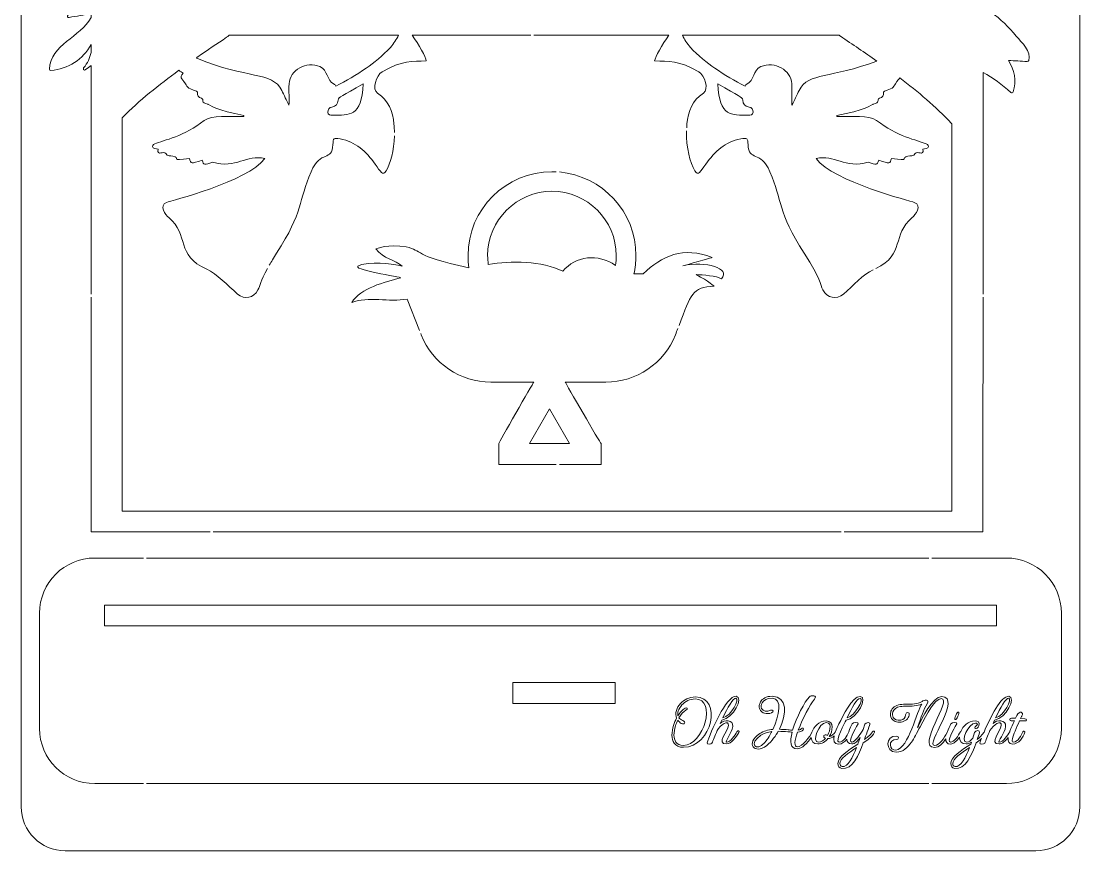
# Model space of a CAD drawing. Header units: inches. Extents: x -554 to -402, y 135 to 338.
# Drawn here: x -554.2 to -401.8, y 135 to 254.4 of the extents above; entities that cross this region are included whole.
import ezdxf

# ---------------------------------------------------------------- set-up
doc = ezdxf.new("R2010")
doc.units = ezdxf.units.IN
doc.header["$MEASUREMENT"] = 0
doc.layers.add('_U+0421_U+043B_U+043E_U+0439 1', color=7, linetype='Continuous')

# ---------------------------------------------------------------- blocks, each defined once
blk = doc.blocks.new('block 6')
at = {"layer": '_U+0421_U+043B_U+043E_U+0439 1', "color": 7, "lineweight": 5, "true_color": 0xffffff}
for points, knots in [([(-450.87, 151.99), (-451.19, 151.43), (-451.92, 150.36), (-452.65, 150.36), (-454.13, 150.36), (-452.44, 152.23), (-452.34, 153.03), (-452.25, 153.9), (-453.53, 153.11), (-453.97, 152.29), (-454.29, 151.52), (-454.57, 150.84), (-454.72, 150.49), (-454.8, 150.32), (-455.53, 150.25), (-455.43, 150.51), (-454.92, 151.96), (-452.7, 157.35), (-451.23, 157.22), (-450.12, 157.12), (-451.66, 154.03), (-453.3, 153.81), (-453.3, 153.81), (-453.52, 153.31), (-453.52, 153.31), (-453, 153.88), (-451.6, 153.87), (-451.72, 152.87), (-451.82, 151.96), (-452.92, 150.61), (-452.62, 150.61), (-452.05, 150.61), (-451.41, 151.61), (-451.12, 152.13), (-450.98, 152.39), (-450.7, 152.3), (-450.87, 151.99)], [0, 0, 0, 0, 1, 1, 1, 2, 2, 2, 3, 3, 3, 4, 4, 4, 5, 5, 5, 6, 6, 6, 7, 7, 7, 8, 8, 8, 9, 9, 9, 10, 10, 10, 11, 11, 11, 12, 12, 12, 12]), ([(-453.16, 154.11), (-451.92, 154.41), (-450.69, 156.88), (-451.26, 156.94), (-451.7, 156.97), (-452.46, 155.61), (-453.16, 154.11)], [0, 0, 0, 0, 1, 1, 1, 2, 2, 2, 2])]:
    blk.add_open_spline(points, degree=3, knots=knots, dxfattribs=at)
blk = doc.blocks.new('block 9')
at = {"layer": '_U+0421_U+043B_U+043E_U+0439 1', "color": 7, "lineweight": 5, "true_color": 0xffffff}
for points, knots in [([(-458.82, 149.88), (-459.45, 149.88), (-459.88, 150.1), (-460.14, 150.46), (-460.37, 150.78), (-460.48, 151.19), (-460.48, 151.65), (-460.48, 152.09), (-460.4, 152.57), (-460.25, 153.04), (-460.13, 153.4), (-459.98, 153.75), (-459.81, 154.08), (-459.95, 154.41), (-459.96, 154.79), (-459.83, 155.2), (-459.73, 155.54), (-459.53, 155.88), (-459.26, 156.17), (-458.75, 156.72), (-457.98, 157.12), (-457.13, 157.13), (-453.09, 157.13), (-454.76, 149.88), (-458.82, 149.88)], [0, 0, 0, 0, 1, 1, 1, 2, 2, 2, 3, 3, 3, 4, 4, 4, 5, 5, 5, 6, 6, 6, 7, 7, 7, 8, 8, 8, 8]), ([(-457.13, 156.85), (-457.89, 156.84), (-458.59, 156.48), (-459.05, 155.98), (-459.29, 155.71), (-459.47, 155.42), (-459.57, 155.11), (-459.66, 154.82), (-459.67, 154.59), (-459.62, 154.4), (-459.31, 154.9), (-458.94, 155.31), (-458.57, 155.51), (-458.27, 155.67), (-458.13, 155.44), (-458.48, 155.23), (-458.83, 155.03), (-459.18, 154.62), (-459.47, 154.11), (-459.35, 153.97), (-459.17, 153.87), (-458.92, 153.76), (-458.34, 153.52), (-458.71, 153.05), (-459.13, 153.31), (-459.34, 153.44), (-459.51, 153.6), (-459.64, 153.79), (-459.77, 153.52), (-459.88, 153.24), (-459.97, 152.96), (-460.11, 152.51), (-460.19, 152.05), (-460.19, 151.65), (-460.18, 151.25), (-460.11, 150.9), (-459.91, 150.63), (-459.7, 150.34), (-459.35, 150.16), (-458.82, 150.16), (-455.92, 150.16), (-453.98, 156.85), (-457.13, 156.85)], [0, 0, 0, 0, 1, 1, 1, 2, 2, 2, 3, 3, 3, 4, 4, 4, 5, 5, 5, 6, 6, 6, 7, 7, 7, 8, 8, 8, 9, 9, 9, 10, 10, 10, 11, 11, 11, 12, 12, 12, 13, 13, 13, 14, 14, 14, 14])]:
    blk.add_open_spline(points, degree=3, knots=knots, dxfattribs=at)
blk = doc.blocks.new('block 12')
at = {"layer": '_U+0421_U+043B_U+043E_U+0439 1', "color": 7, "lineweight": 5, "true_color": 0xffffff}
for points, knots in [([(-431.32, 152.05), (-431.73, 151.3), (-432.4, 150.91), (-432.93, 150.53), (-433.54, 148.8), (-434.52, 146.59), (-436.01, 146.84), (-436.42, 146.9), (-436.58, 147.19), (-436.58, 147.53), (-436.59, 148.48), (-435.13, 149.41), (-433.72, 150.35), (-433.65, 150.55), (-433.52, 150.91), (-433.37, 151.3), (-433.77, 150.78), (-434.11, 150.36), (-434.59, 150.36), (-435.11, 150.36), (-435.28, 150.66), (-435.28, 151.07), (-435.59, 150.66), (-436, 150.34), (-436.5, 150.34), (-437.19, 150.34), (-437.26, 150.88), (-437.12, 151.51), (-437.4, 151.29), (-437.74, 151.14), (-438.02, 151.15), (-438.37, 150.68), (-438.87, 150.37), (-439.49, 150.37), (-440.11, 150.37), (-440.39, 150.77), (-440.43, 151.29), (-440.93, 150.54), (-441.77, 149.65), (-442.47, 149.65), (-443.46, 149.65), (-443.53, 150.72), (-443.18, 152.07), (-443.38, 152.08), (-443.57, 152.1), (-443.78, 152.11), (-444.21, 152.15), (-444.69, 152.18), (-445.17, 152.19), (-445.47, 151.65), (-446.11, 150.72), (-446.84, 150.15), (-448.61, 148.76), (-449.94, 150.46), (-447.84, 151.85), (-447.28, 152.22), (-446.63, 152.39), (-445.96, 152.45), (-445.01, 154.45), (-444.53, 156.94), (-446.07, 156.94), (-446.81, 156.94), (-447.27, 156.65), (-447.49, 156.27), (-447.56, 156.15), (-447.61, 156.01), (-447.63, 155.88), (-447.63, 155.75), (-447.62, 155.61), (-447.57, 155.49), (-447.37, 154.98), (-446.78, 155.02), (-446.29, 155.22), (-445.87, 155.38), (-445.77, 154.97), (-446.16, 154.84), (-446.8, 154.61), (-447.57, 154.71), (-447.84, 155.38), (-447.9, 155.53), (-447.93, 155.71), (-447.91, 155.89), (-447.89, 156.06), (-447.83, 156.25), (-447.73, 156.42), (-447.48, 156.87), (-446.91, 157.24), (-446.06, 157.23), (-443.78, 157.21), (-443.95, 154.62), (-445.02, 152.47), (-444.58, 152.47), (-444.14, 152.43), (-443.75, 152.4), (-443.52, 152.38), (-443.31, 152.36), (-443.11, 152.35), (-442.57, 154.19), (-441.36, 156.42), (-440.7, 157.16), (-440.48, 157.39), (-439.44, 157.43), (-439.97, 156.79), (-440.62, 155.99), (-441.67, 153.99), (-442.29, 152.36), (-442.11, 152.38), (-441.97, 152.43), (-441.88, 152.52), (-441.68, 152.72), (-441.46, 152.63), (-441.6, 152.41), (-441.75, 152.19), (-442.03, 152.1), (-442.4, 152.06), (-442.81, 150.87), (-442.95, 149.94), (-442.46, 149.94), (-441.73, 149.94), (-440.56, 151.46), (-440.32, 152.06), (-440.05, 152.87), (-439.32, 153.67), (-438.28, 153.67), (-437.03, 153.67), (-437.36, 152.14), (-437.84, 151.43), (-437.56, 151.43), (-437.15, 151.82), (-436.97, 152.04), (-436.8, 152.53), (-436.56, 153), (-436.44, 153.25), (-435.85, 154.39), (-434.56, 157.2), (-433.36, 157.2), (-432.25, 157.1), (-433.78, 154.01), (-435.42, 153.79), (-435.55, 153.5), (-437.11, 150.63), (-436.42, 150.63), (-435.76, 150.63), (-435.24, 151.53), (-435.03, 152.13), (-435.03, 152.13), (-435.03, 152.13), (-435.03, 152.13), (-434.86, 152.59), (-434.64, 153.02), (-434.52, 153.28), (-434.43, 153.45), (-433.48, 153.6), (-433.69, 153.25), (-434.19, 152.4), (-435.17, 150.62), (-434.59, 150.62), (-434.1, 150.62), (-433.35, 151.82), (-432.95, 152.46), (-432.95, 152.46), (-432.69, 153.19), (-432.69, 153.19), (-432.6, 153.45), (-431.83, 153.59), (-431.98, 153.15), (-432.07, 152.89), (-432.64, 151.39), (-432.77, 151), (-432.49, 151.21), (-431.95, 151.55), (-431.59, 152.13), (-431.5, 152.28), (-431.24, 152.2), (-431.32, 152.05)], [0, 0, 0, 0, 1, 1, 1, 2, 2, 2, 3, 3, 3, 4, 4, 4, 5, 5, 5, 6, 6, 6, 7, 7, 7, 8, 8, 8, 9, 9, 9, 10, 10, 10, 11, 11, 11, 12, 12, 12, 13, 13, 13, 14, 14, 14, 15, 15, 15, 16, 16, 16, 17, 17, 17, 18, 18, 18, 19, 19, 19, 20, 20, 20, 21, 21, 21, 22, 22, 22, 23, 23, 23, 24, 24, 24, 25, 25, 25, 26, 26, 26, 27, 27, 27, 28, 28, 28, 29, 29, 29, 30, 30, 30, 31, 31, 31, 32, 32, 32, 33, 33, 33, 34, 34, 34, 35, 35, 35, 36, 36, 36, 37, 37, 37, 38, 38, 38, 39, 39, 39, 40, 40, 40, 41, 41, 41, 42, 42, 42, 43, 43, 43, 44, 44, 44, 45, 45, 45, 46, 46, 46, 47, 47, 47, 48, 48, 48, 49, 49, 49, 50, 50, 50, 51, 51, 51, 52, 52, 52, 53, 53, 53, 54, 54, 54, 55, 55, 55, 56, 56, 56, 57, 57, 57, 58, 58, 58, 58]), ([(-435.27, 154.11), (-434.05, 154.4), (-432.81, 156.87), (-433.38, 156.92), (-433.82, 156.96), (-434.57, 155.6), (-435.27, 154.11)], [0, 0, 0, 0, 1, 1, 1, 2, 2, 2, 2]), ([(-438.26, 153.44), (-439.31, 153.44), (-440.43, 150.61), (-439.37, 150.61), (-438.99, 150.61), (-438.51, 151), (-438.39, 151.2), (-438.86, 151.31), (-438.59, 151.94), (-438.09, 151.57), (-437.99, 151.68), (-437.2, 153.44), (-438.26, 153.44)], [0, 0, 0, 0, 1, 1, 1, 2, 2, 2, 3, 3, 3, 4, 4, 4, 4]), ([(-446.11, 152.14), (-446.67, 152.08), (-447.21, 151.92), (-447.68, 151.61), (-449.48, 150.44), (-448.38, 149.12), (-447.12, 150.57), (-446.66, 151.1), (-446.28, 151.81), (-446.11, 152.14)], [0, 0, 0, 0, 1, 1, 1, 2, 2, 2, 3, 3, 3, 3]), ([(-433.89, 149.87), (-435.13, 149.04), (-436.3, 148.23), (-436.3, 147.54), (-436.3, 147.33), (-436.21, 147.16), (-435.97, 147.12), (-435.15, 146.99), (-434.42, 148.45), (-433.89, 149.87)], [0, 0, 0, 0, 1, 1, 1, 2, 2, 2, 3, 3, 3, 3])]:
    blk.add_open_spline(points, degree=3, knots=knots, dxfattribs=at)
blk = doc.blocks.new('block 13')
at = {"layer": '_U+0421_U+043B_U+043E_U+0439 1', "color": 7, "lineweight": 5, "true_color": 0xffffff}
for points, knots in [([(-409.66, 153.68), (-409.66, 153.68), (-410.44, 153.68), (-410.44, 153.68), (-410.67, 153.17), (-410.88, 152.73), (-411.09, 152.22), (-411.45, 151.38), (-411.68, 150.62), (-411.33, 150.62), (-410.67, 150.62), (-410.16, 151.68), (-409.95, 152.13), (-409.87, 152.29), (-409.62, 152.21), (-409.68, 152.05), (-409.93, 151.31), (-410.56, 150.34), (-411.41, 150.34), (-411.99, 150.34), (-412.14, 150.74), (-412.07, 151.29), (-412.43, 150.82), (-412.91, 150.36), (-413.39, 150.36), (-414.86, 150.36), (-413.18, 152.23), (-413.08, 153.03), (-412.98, 153.9), (-414.26, 153.11), (-414.7, 152.29), (-415.03, 151.52), (-415.3, 150.84), (-415.45, 150.49), (-415.53, 150.32), (-416.26, 150.25), (-416.17, 150.51), (-416.11, 150.67), (-416.03, 150.89), (-415.93, 151.13), (-416.17, 150.9), (-416.42, 150.72), (-416.68, 150.53), (-417.29, 148.8), (-418.27, 146.59), (-419.76, 146.84), (-420.17, 146.9), (-420.33, 147.19), (-420.33, 147.53), (-420.34, 148.48), (-418.87, 149.41), (-417.46, 150.35), (-417.46, 150.35), (-417.37, 150.64), (-417.37, 150.64), (-417.59, 150.46), (-417.83, 150.36), (-418.13, 150.36), (-418.8, 150.36), (-419.09, 150.79), (-419.09, 151.34), (-419.45, 150.82), (-419.91, 150.34), (-420.38, 150.34), (-420.91, 150.34), (-421.08, 150.66), (-421.07, 151.09), (-421.49, 150.43), (-422.01, 149.86), (-422.68, 149.86), (-425.4, 149.86), (-420.01, 156.89), (-421.72, 156.89), (-422.62, 156.85), (-423.76, 154.76), (-424.76, 152.85), (-425.22, 151.96), (-425.64, 151.14), (-426.01, 150.61), (-426.52, 149.87), (-427.24, 149.18), (-428.18, 149.18), (-429.84, 149.18), (-429.77, 151.62), (-428.11, 151.49), (-427.76, 151.46), (-427.81, 150.99), (-428.14, 151.01), (-429.45, 151.1), (-429.2, 149.31), (-428.23, 149.47), (-426.41, 149.75), (-425.17, 155.2), (-424.52, 156.1), (-425.18, 155.85), (-426.04, 155.79), (-426.65, 155.79), (-426.98, 155.79), (-427.3, 155.8), (-427.58, 155.75), (-428.19, 155.67), (-428.55, 155.34), (-428.68, 154.98), (-428.73, 154.84), (-428.75, 154.7), (-428.74, 154.56), (-428.73, 154.43), (-428.69, 154.3), (-428.62, 154.19), (-428.44, 153.89), (-428.07, 153.71), (-427.53, 153.79), (-427.1, 153.84), (-426.88, 154.13), (-426.85, 154.54), (-426.79, 155.08), (-426.21, 155), (-426.31, 154.53), (-426.42, 153.98), (-426.93, 153.59), (-427.5, 153.5), (-428.17, 153.41), (-428.63, 153.66), (-428.86, 154.03), (-428.96, 154.18), (-429.01, 154.35), (-429.03, 154.53), (-429.03, 154.71), (-429.01, 154.89), (-428.95, 155.07), (-428.78, 155.53), (-428.34, 155.93), (-427.61, 156.04), (-427.31, 156.08), (-426.98, 156.08), (-426.64, 156.08), (-425.95, 156.08), (-425.19, 156.08), (-424.46, 156.46), (-424.23, 156.71), (-423.29, 156.85), (-423.72, 156.16), (-424.28, 155.25), (-424.59, 154.29), (-425.14, 152.72), (-425.14, 152.72), (-425.01, 152.98), (-425.01, 152.98), (-424.48, 153.98), (-422.97, 157.17), (-421.64, 157.17), (-418.65, 157.17), (-424.04, 150.14), (-422.69, 150.14), (-421.94, 150.14), (-421.32, 151.18), (-420.87, 152.01), (-420.69, 152.51), (-420.45, 153), (-420.31, 153.28), (-420.22, 153.45), (-419.27, 153.6), (-419.48, 153.25), (-419.98, 152.4), (-420.96, 150.62), (-420.38, 150.62), (-419.84, 150.62), (-419.27, 151.57), (-418.92, 152.13), (-418.92, 152.13), (-418.91, 152.14), (-418.91, 152.14), (-418.58, 152.92), (-417.83, 153.67), (-416.85, 153.67), (-416.5, 153.67), (-416.11, 153.51), (-416.29, 152.98), (-416.51, 152.34), (-417.29, 152.53), (-416.63, 153.02), (-416.38, 153.21), (-416.54, 153.37), (-416.78, 153.37), (-417.75, 153.38), (-419.07, 150.61), (-418.01, 150.61), (-417.75, 150.61), (-417.45, 150.86), (-417.18, 151.2), (-417.18, 151.2), (-416.91, 152.03), (-416.91, 152.03), (-416.82, 152.3), (-416.05, 152.43), (-416.19, 152), (-416.28, 151.73), (-416.39, 151.39), (-416.52, 151), (-416.25, 151.21), (-415.9, 151.53), (-415.55, 152.08), (-414.64, 154.21), (-413.09, 157.32), (-411.97, 157.22), (-410.86, 157.12), (-412.39, 154.03), (-414.03, 153.81), (-414.03, 153.81), (-414.25, 153.31), (-414.25, 153.31), (-413.73, 153.88), (-412.34, 153.87), (-412.45, 152.87), (-412.55, 151.96), (-413.65, 150.61), (-413.35, 150.61), (-412.79, 150.61), (-412.15, 151.61), (-411.86, 152.13), (-411.85, 152.14), (-411.85, 152.14), (-411.85, 152.14), (-411.84, 152.17), (-411.83, 152.19), (-411.82, 152.22), (-411.63, 152.72), (-411.42, 153.19), (-411.19, 153.68), (-411.19, 153.68), (-411.63, 153.68), (-411.63, 153.68), (-411.92, 153.68), (-411.91, 154.07), (-411.62, 154.07), (-411.62, 154.07), (-411.01, 154.08), (-411.01, 154.08), (-411.01, 154.08), (-411, 154.09), (-411, 154.09), (-411, 154.09), (-410.81, 154.48), (-410.81, 154.48), (-410.45, 155.2), (-409.82, 154.96), (-410.09, 154.41), (-410.12, 154.36), (-410.14, 154.32), (-410.28, 154.04), (-410.28, 154.04), (-409.66, 154), (-409.66, 154), (-409.36, 154), (-409.38, 153.59), (-409.66, 153.68)], [0, 0, 0, 0, 1, 1, 1, 2, 2, 2, 3, 3, 3, 4, 4, 4, 5, 5, 5, 6, 6, 6, 7, 7, 7, 8, 8, 8, 9, 9, 9, 10, 10, 10, 11, 11, 11, 12, 12, 12, 13, 13, 13, 14, 14, 14, 15, 15, 15, 16, 16, 16, 17, 17, 17, 18, 18, 18, 19, 19, 19, 20, 20, 20, 21, 21, 21, 22, 22, 22, 23, 23, 23, 24, 24, 24, 25, 25, 25, 26, 26, 26, 27, 27, 27, 28, 28, 28, 29, 29, 29, 30, 30, 30, 31, 31, 31, 32, 32, 32, 33, 33, 33, 34, 34, 34, 35, 35, 35, 36, 36, 36, 37, 37, 37, 38, 38, 38, 39, 39, 39, 40, 40, 40, 41, 41, 41, 42, 42, 42, 43, 43, 43, 44, 44, 44, 45, 45, 45, 46, 46, 46, 47, 47, 47, 48, 48, 48, 49, 49, 49, 50, 50, 50, 51, 51, 51, 52, 52, 52, 53, 53, 53, 54, 54, 54, 55, 55, 55, 56, 56, 56, 57, 57, 57, 58, 58, 58, 59, 59, 59, 60, 60, 60, 61, 61, 61, 62, 62, 62, 63, 63, 63, 64, 64, 64, 65, 65, 65, 66, 66, 66, 67, 67, 67, 68, 68, 68, 69, 69, 69, 70, 70, 70, 71, 71, 71, 72, 72, 72, 73, 73, 73, 74, 74, 74, 75, 75, 75, 76, 76, 76, 77, 77, 77, 78, 78, 78, 79, 79, 79, 80, 80, 80, 81, 81, 81, 82, 82, 82, 83, 83, 83, 84, 84, 84, 85, 85, 85, 85]), ([(-413.89, 154.11), (-412.66, 154.41), (-411.42, 156.88), (-412, 156.94), (-412.44, 156.97), (-413.2, 155.61), (-413.89, 154.11)], [0, 0, 0, 0, 1, 1, 1, 2, 2, 2, 2]), ([(-417.64, 149.87), (-418.87, 149.04), (-420.05, 148.23), (-420.05, 147.54), (-420.05, 147.33), (-419.96, 147.16), (-419.71, 147.12), (-418.89, 146.99), (-418.17, 148.45), (-417.64, 149.87)], [0, 0, 0, 0, 1, 1, 1, 2, 2, 2, 3, 3, 3, 3])]:
    blk.add_open_spline(points, degree=3, knots=knots, dxfattribs=at)
blk = doc.blocks.new('block 3')
at = {"layer": '_U+0421_U+043B_U+043E_U+0439 1', "color": 7, "lineweight": 5, "true_color": 0xffffff}
blk.add_open_spline([(-419.31, 154.34), (-419.17, 154.63), (-419.14, 154.9), (-419.23, 154.94), (-419.32, 154.98), (-419.5, 154.78), (-419.63, 154.48), (-419.76, 154.18), (-419.79, 153.9), (-419.7, 153.87), (-419.62, 153.82), (-419.44, 154.04), (-419.31, 154.34)], degree=3, knots=[0, 0, 0, 0, 1, 1, 1, 2, 2, 2, 3, 3, 3, 4, 4, 4, 4], dxfattribs=at)
at = {"layer": '_U+0421_U+043B_U+043E_U+0439 1'}
for name in ['block 9', 'block 6', 'block 12', 'block 13']:
    blk.add_blockref(name, (0, 0), dxfattribs=at)
blk = doc.blocks.new('block 2')
at = {"layer": '_U+0421_U+043B_U+043E_U+0439 1'}
blk.add_blockref('block 3', (0, 0), dxfattribs=at)

msp = doc.modelspace()

# ---------------------------------------------------------------- linework, layer by layer
at = {"layer": '_U+0421_U+043B_U+043E_U+0439 1', "color": 1, "lineweight": 5, "true_color": 0xff0000}
for points in [[(-478.11, 198.58), (-480.99, 193.59), (-475.23, 193.59), (-478.11, 198.58)], [(-436.12, 180.88), (-526.52, 180.88)], [(-423.51, 177.12), (-536.13, 177.12)], [(-542.15, 170.34), (-542.15, 167.34), (-413.78, 167.34), (-413.78, 170.34), (-542.15, 170.34)], [(-483.38, 159.2), (-483.38, 156.2), (-468.66, 156.2), (-468.66, 159.2), (-483.38, 159.2)], [(-423.51, 144.66), (-536.13, 144.66)]]:
    msp.add_lwpolyline(points, dxfattribs=at)
for points, knots in [([(-401.76, 331.83), (-401.76, 331.83), (-401.76, 141.33), (-401.76, 141.33), (-401.76, 137.83), (-404.61, 134.98), (-408.11, 134.98), (-408.11, 134.98), (-547.81, 134.98), (-547.81, 134.98), (-551.32, 134.98), (-554.16, 137.83), (-554.16, 141.33), (-554.16, 141.33), (-554.16, 331.83), (-554.16, 331.83), (-554.16, 335.34), (-551.32, 338.18), (-547.81, 338.18), (-547.81, 338.18), (-408.11, 338.18), (-408.11, 338.18), (-404.61, 338.18), (-401.76, 335.34), (-401.76, 331.83)], [0, 0, 0, 0, 1, 1, 1, 2, 2, 2, 3, 3, 3, 4, 4, 4, 5, 5, 5, 6, 6, 6, 7, 7, 7, 8, 8, 8, 8]), ([(-544.09, 215.11), (-544.1, 223.72), (-544.1, 234.51), (-544.1, 248.02), (-544.35, 247.81), (-544.61, 247.61), (-544.88, 247.41), (-544.89, 247.4), (-544.9, 247.38), (-544.91, 247.37), (-545.12, 247.23), (-545.3, 247.53), (-545.17, 247.68), (-544.62, 248.34), (-544.26, 249.08), (-544.1, 249.87), (-544.1, 249.87), (-544.1, 251.01), (-544.1, 251.01), (-545.23, 248.9), (-547.4, 247.48), (-549.89, 247.29), (-550, 247.28), (-550.1, 247.39), (-550.1, 247.49), (-549.96, 251.01), (-545.61, 252.08), (-544.1, 254.89), (-544.1, 254.89), (-544.1, 255.49), (-544.1, 255.49), (-545.14, 255.29), (-546.19, 255.1), (-547.24, 254.92), (-547.48, 254.87), (-547.6, 255.14), (-547.41, 255.28), (-545.63, 256.51), (-543.95, 257.85), (-542.35, 259.28), (-544.65, 258.96), (-546.94, 258.63), (-549.24, 258.3), (-549.41, 258.28), (-549.48, 258.48), (-549.42, 258.6), (-546.35, 264.81), (-537.58, 262.79), (-532.24, 265.6), (-532.96, 265.73), (-533.67, 265.86), (-534.38, 265.99), (-534.47, 266.01), (-534.52, 266.1), (-534.53, 266.18), (-534.66, 267.25), (-533.34, 267.53), (-532.52, 267.72), (-530.85, 268.12), (-529.18, 268.52), (-527.51, 268.92), (-528.51, 269.27), (-529.55, 269.41), (-530.63, 269.36), (-530.86, 269.35), (-530.92, 269.71), (-530.69, 269.75), (-528.03, 270.29), (-525.37, 270.89), (-522.73, 271.56), (-523.41, 271.83), (-524.09, 272.01), (-524.81, 272.13), (-525.03, 272.16), (-525, 272.46), (-524.82, 272.51), (-522.29, 273.34), (-519.69, 273.92), (-517.05, 274.29), (-517.73, 274.5), (-518.42, 274.61), (-519.16, 274.61), (-519.39, 274.61), (-519.45, 274.94), (-519.22, 275), (-517.69, 275.43), (-516.19, 275.93), (-514.71, 276.5), (-515.22, 276.73), (-515.74, 276.97), (-516.26, 277.2), (-516.41, 277.27), (-516.39, 277.54), (-516.22, 277.56), (-514.87, 277.78), (-513.52, 278.08), (-512.24, 278.53), (-511.92, 278.63), (-511.13, 278.81), (-510.97, 279.13), (-511, 279.34), (-511.04, 279.56), (-511.08, 279.78), (-511.27, 279.81), (-511.47, 279.81), (-511.67, 279.8), (-512.39, 279.8), (-513.1, 279.77), (-513.81, 279.75), (-514.05, 279.75), (-514.11, 280.11), (-513.88, 280.14), (-511.1, 280.59), (-508.36, 281.2), (-505.66, 281.98)], [0, 0, 0, 0, 1, 1, 1, 2, 2, 2, 3, 3, 3, 4, 4, 4, 5, 5, 5, 6, 6, 6, 7, 7, 7, 8, 8, 8, 9, 9, 9, 10, 10, 10, 11, 11, 11, 12, 12, 12, 13, 13, 13, 14, 14, 14, 15, 15, 15, 16, 16, 16, 17, 17, 17, 18, 18, 18, 19, 19, 19, 20, 20, 20, 21, 21, 21, 22, 22, 22, 23, 23, 23, 24, 24, 24, 25, 25, 25, 26, 26, 26, 27, 27, 27, 28, 28, 28, 29, 29, 29, 30, 30, 30, 31, 31, 31, 32, 32, 32, 33, 33, 33, 34, 34, 34, 35, 35, 35, 36, 36, 36, 37, 37, 37, 38, 38, 38, 38]), ([(-453.19, 282.98), (-452.44, 282.83), (-451.76, 282.49), (-451.26, 281.84), (-450.93, 281.42), (-450.71, 280.92), (-450.76, 280.38), (-450.79, 280.06), (-451, 279.84), (-451.06, 279.56), (-451.04, 279.2), (-451.02, 278.85), (-451, 278.49), (-450.8, 278.4), (-450.6, 278.35), (-450.38, 278.33), (-450.11, 278.29), (-449.84, 278.29), (-449.56, 278.27), (-447.34, 278.14), (-445.11, 278.01), (-442.89, 277.88), (-442.66, 277.87), (-442.59, 277.55), (-442.82, 277.49), (-444.3, 277.11), (-443.56, 275.34), (-442.65, 274.82), (-441.89, 274.39), (-440.95, 274.27), (-440.09, 274.11), (-438.32, 273.77), (-436.33, 273.61), (-434.66, 272.94), (-433.61, 272.51), (-432.72, 271.69), (-432.91, 270.51), (-433, 269.91), (-433.33, 269.38), (-433.86, 269.16), (-430.64, 267.51), (-427.24, 266.31), (-423.68, 265.57), (-423.53, 265.54), (-423.47, 265.33), (-423.59, 265.24), (-424.13, 264.74), (-424.72, 264.4), (-425.41, 264.2), (-423.65, 263.21), (-422.04, 262.05), (-420.57, 260.69), (-420.47, 260.59), (-420.5, 260.38), (-420.66, 260.35), (-421.24, 260.24), (-421.83, 260.13), (-422.42, 260.03), (-421.16, 258.28), (-418.97, 257.64), (-416.92, 256.84), (-416.92, 256.84), (-415.69, 256.84), (-415.69, 256.84), (-415.69, 256.84), (-415.69, 256.31), (-415.69, 256.31), (-415.29, 256.11), (-414.9, 255.9), (-414.54, 255.66), (-413.15, 254.72), (-411.98, 253.52), (-410.92, 252.24), (-410.14, 251.31), (-408.69, 250.04), (-409.12, 248.72), (-409.15, 248.64), (-409.23, 248.57), (-409.32, 248.57), (-410.23, 248.63), (-411.14, 248.68), (-412.05, 248.73), (-411.12, 247.39), (-410.86, 245.78), (-411.37, 244.21), (-411.42, 244.07), (-411.6, 244.01), (-411.71, 244.12), (-412.91, 245.24), (-414.24, 246.21), (-415.69, 246.99), (-415.69, 233.97), (-415.69, 223.51), (-415.7, 215.11)], [0, 0, 0, 0, 1, 1, 1, 2, 2, 2, 3, 3, 3, 4, 4, 4, 5, 5, 5, 6, 6, 6, 7, 7, 7, 8, 8, 8, 9, 9, 9, 10, 10, 10, 11, 11, 11, 12, 12, 12, 13, 13, 13, 14, 14, 14, 15, 15, 15, 16, 16, 16, 17, 17, 17, 18, 18, 18, 19, 19, 19, 20, 20, 20, 21, 21, 21, 22, 22, 22, 23, 23, 23, 24, 24, 24, 25, 25, 25, 26, 26, 26, 27, 27, 27, 28, 28, 28, 29, 29, 29, 30, 30, 30, 31, 31, 31, 31]), ([(-524.24, 252.35), (-524.34, 252.25), (-524.46, 252.15), (-524.59, 252.06), (-525.96, 251.15), (-527.35, 250.21), (-528.73, 249.26), (-528.8, 249.21), (-528.87, 249.16), (-528.94, 249.11), (-528.92, 249.1), (-528.9, 249.09), (-528.88, 249.08), (-521.59, 245.97), (-518.04, 247.22), (-516.66, 244.43), (-516.31, 243.73), (-515.97, 243.03), (-515.61, 242.28), (-515.55, 243.24), (-515.66, 244.19), (-515.59, 245.38), (-515.49, 247.36), (-513.12, 248.67), (-511.15, 247.85), (-509.98, 247.37), (-510.24, 245.81), (-509.11, 245.34), (-509.01, 245.3), (-508.94, 245.17), (-508.88, 245.01), (-507.38, 245.8), (-505.91, 246.66), (-504.51, 247.62), (-503.42, 248.38), (-502.05, 249.45), (-501, 250.61), (-500.53, 251.18), (-500.13, 251.77), (-499.84, 252.35), (-499.84, 252.35), (-524.24, 252.35), (-524.24, 252.35)], [0, 0, 0, 0, 1, 1, 1, 2, 2, 2, 3, 3, 3, 4, 4, 4, 5, 5, 5, 6, 6, 6, 7, 7, 7, 8, 8, 8, 9, 9, 9, 10, 10, 10, 11, 11, 11, 12, 12, 12, 13, 13, 13, 14, 14, 14, 14]), ([(-500.43, 238.34), (-500.43, 238.75), (-500.45, 239.17), (-500.5, 239.59), (-500.67, 241.39), (-501.28, 242.97), (-502.86, 244.03), (-503.7, 244.59), (-503.08, 246.57), (-502.2, 247.09), (-499.32, 248.77), (-497.84, 248.56), (-495.84, 248.66), (-495.88, 249.23), (-496.94, 251.03), (-497.9, 252.35), (-497.9, 252.35), (-480.79, 252.35), (-480.79, 252.35)], [0, 0, 0, 0, 1, 1, 1, 2, 2, 2, 3, 3, 3, 4, 4, 4, 5, 5, 5, 6, 6, 6, 6]), ([(-480.35, 252.35), (-480.35, 252.35), (-460.92, 252.35), (-460.92, 252.35), (-461.88, 251.03), (-462.94, 249.23), (-462.97, 248.66), (-460.97, 248.56), (-459.5, 248.77), (-456.61, 247.09), (-455.74, 246.57), (-455.12, 244.59), (-455.96, 244.03), (-457.54, 242.97), (-458.15, 241.39), (-458.32, 239.59), (-458.34, 239.41), (-458.35, 239.22), (-458.36, 239.04)], [0, 0, 0, 0, 1, 1, 1, 2, 2, 2, 3, 3, 3, 4, 4, 4, 5, 5, 5, 6, 6, 6, 6]), ([(-436.22, 252.21), (-436.28, 252.25), (-436.35, 252.3), (-436.41, 252.35), (-436.41, 252.35), (-458.98, 252.35), (-458.98, 252.35), (-458.68, 251.77), (-458.29, 251.18), (-457.82, 250.61), (-456.77, 249.45), (-455.4, 248.38), (-454.3, 247.62), (-452.91, 246.66), (-451.44, 245.8), (-449.94, 245.01), (-449.88, 245.17), (-449.81, 245.3), (-449.71, 245.34), (-448.58, 245.81), (-448.84, 247.37), (-447.67, 247.85), (-445.7, 248.67), (-443.33, 247.36), (-443.23, 245.38), (-443.16, 244.19), (-443.27, 243.24), (-443.21, 242.28), (-442.84, 243.03), (-442.51, 243.73), (-442.16, 244.43), (-440.85, 247.08), (-437.57, 246.09), (-431, 248.65), (-432.73, 249.87), (-434.48, 251.05), (-436.22, 252.21)], [0, 0, 0, 0, 1, 1, 1, 2, 2, 2, 3, 3, 3, 4, 4, 4, 5, 5, 5, 6, 6, 6, 7, 7, 7, 8, 8, 8, 9, 9, 9, 10, 10, 10, 11, 11, 11, 12, 12, 12, 12]), ([(-518.7, 218.81), (-519.77, 216.89), (-519.72, 216.38), (-520.08, 215.7), (-520.7, 214.53), (-522.01, 214.25), (-523.02, 215.12), (-524.47, 216.36), (-525.99, 218.06), (-527.43, 218.69), (-532, 220.68), (-529.9, 223.61), (-532.92, 226.11), (-533.37, 226.48), (-534.41, 227.83), (-533.23, 228.3), (-532.78, 228.48), (-521.55, 231.29), (-519.08, 234.61), (-521.76, 235.23), (-523.19, 233.11), (-526.6, 234.08), (-527.79, 233.65), (-527.88, 233.66), (-528.12, 234.37), (-529.71, 233.88), (-529.71, 233.79), (-529.94, 234.63), (-532.8, 234.23), (-531.19, 234.73), (-532.32, 234.96), (-532.68, 235.03), (-533.11, 234.89), (-533.35, 235.35), (-533.59, 235.8), (-534.68, 234.87), (-534.45, 235.98), (-534.72, 236.03), (-535.24, 236.05), (-535.28, 236.33), (-535.29, 236.42), (-535.2, 236.59), (-535.11, 236.64), (-534.17, 237.15), (-531.15, 237.62), (-528.36, 239.71), (-526.79, 240.89), (-525.91, 240.66), (-522.1, 240.66), (-522.09, 240.71), (-522.09, 240.77), (-522.09, 240.82), (-525.94, 241.48), (-527.3, 242.45), (-527.3, 242.45), (-528.37, 242.58), (-527.76, 243.11), (-528.21, 243.29), (-528.62, 243.44), (-528.89, 243.66), (-528.78, 244.16), (-528.74, 244.32), (-529.9, 244.65), (-530.05, 244.75), (-530.25, 244.88), (-530.36, 245.16), (-530.51, 245.38), (-531.12, 246.31), (-531.42, 246.16), (-530.84, 246.88), (-531.05, 247.03), (-531.26, 247.18), (-531.46, 247.32), (-534.34, 245.22), (-537.13, 242.98), (-539.62, 240.49), (-539.62, 240.49), (-539.62, 183.88), (-539.62, 183.88), (-539.62, 183.88), (-420.17, 183.88), (-420.17, 183.88), (-420.17, 183.88), (-420.17, 239.62), (-420.17, 239.62), (-420.2, 239.65), (-420.23, 239.67), (-420.26, 239.7), (-422.51, 242.08), (-425.04, 244.23), (-427.69, 246.24), (-427.75, 246.06), (-427.99, 245.87), (-428.31, 245.38), (-428.45, 245.16), (-428.57, 244.88), (-428.77, 244.75), (-428.92, 244.65), (-430.08, 244.32), (-430.04, 244.16), (-429.93, 243.66), (-430.2, 243.44), (-430.61, 243.29), (-431.06, 243.11), (-430.44, 242.58), (-431.51, 242.45), (-431.51, 242.45), (-432.88, 241.48), (-436.73, 240.82), (-436.73, 240.77), (-436.72, 240.71), (-436.72, 240.66), (-432.9, 240.66), (-432.03, 240.89), (-430.46, 239.71), (-427.67, 237.62), (-424.65, 237.15), (-423.7, 236.64), (-423.61, 236.59), (-423.53, 236.42), (-423.54, 236.33), (-423.58, 236.05), (-424.1, 236.03), (-424.36, 235.98), (-424.14, 234.87), (-425.22, 235.8), (-425.46, 235.35), (-425.7, 234.89), (-426.13, 235.03), (-426.5, 234.96), (-427.63, 234.73), (-426.02, 234.23), (-428.88, 234.63), (-429.1, 233.79), (-429.11, 233.88), (-430.7, 234.37), (-430.94, 233.66), (-431.02, 233.65), (-432.21, 234.08), (-435.63, 233.11), (-437.06, 235.23), (-439.74, 234.61), (-437.27, 231.29), (-426.04, 228.48), (-425.59, 228.3), (-424.41, 227.83), (-425.45, 226.48), (-425.89, 226.11), (-428.86, 223.66), (-426.9, 220.8), (-431.12, 218.81)], [0, 0, 0, 0, 1, 1, 1, 2, 2, 2, 3, 3, 3, 4, 4, 4, 5, 5, 5, 6, 6, 6, 7, 7, 7, 8, 8, 8, 9, 9, 9, 10, 10, 10, 11, 11, 11, 12, 12, 12, 13, 13, 13, 14, 14, 14, 15, 15, 15, 16, 16, 16, 17, 17, 17, 18, 18, 18, 19, 19, 19, 20, 20, 20, 21, 21, 21, 22, 22, 22, 23, 23, 23, 24, 24, 24, 25, 25, 25, 26, 26, 26, 27, 27, 27, 28, 28, 28, 29, 29, 29, 30, 30, 30, 31, 31, 31, 32, 32, 32, 33, 33, 33, 34, 34, 34, 35, 35, 35, 36, 36, 36, 37, 37, 37, 38, 38, 38, 39, 39, 39, 40, 40, 40, 41, 41, 41, 42, 42, 42, 43, 43, 43, 44, 44, 44, 45, 45, 45, 46, 46, 46, 47, 47, 47, 48, 48, 48, 49, 49, 49, 50, 50, 50, 50]), ([(-508.53, 243.03), (-508.61, 242.46), (-508.79, 242.09), (-509.45, 242.03), (-509.81, 242), (-510.04, 241.66), (-510.02, 241.27), (-510, 240.84), (-509.62, 240.88), (-509.35, 240.88), (-506.88, 240.88), (-505.2, 240.54), (-504.92, 245.35), (-508, 243.61), (-508.47, 243.47), (-508.53, 243.03)], [0, 0, 0, 0, 1, 1, 1, 2, 2, 2, 3, 3, 3, 4, 4, 4, 5, 5, 5, 5]), ([(-449.36, 242.03), (-450.03, 242.09), (-450.21, 242.46), (-450.29, 243.03), (-450.35, 243.47), (-450.81, 243.61), (-453.89, 245.35), (-453.62, 240.54), (-451.94, 240.88), (-449.47, 240.88), (-449.2, 240.88), (-448.81, 240.84), (-448.8, 241.27), (-448.78, 241.66), (-449.01, 242), (-449.36, 242.03)], [0, 0, 0, 0, 1, 1, 1, 2, 2, 2, 3, 3, 3, 4, 4, 4, 5, 5, 5, 5]), ([(-518.45, 219.26), (-518.16, 219.75), (-517.82, 220.31), (-517.39, 220.98), (-513.5, 227.02), (-514.28, 228.47), (-512.43, 232.72), (-511.06, 235.9), (-509.38, 234.13), (-509.29, 236.6), (-509.25, 237.57), (-509.19, 237.6), (-508.24, 237.44), (-506.03, 237.06), (-504.51, 235.62), (-503.2, 233.81), (-502.43, 232.76), (-502.13, 232.01), (-501.63, 232.86), (-501, 233.93), (-500.48, 235.75), (-500.43, 237.89)], [0, 0, 0, 0, 1, 1, 1, 2, 2, 2, 3, 3, 3, 4, 4, 4, 5, 5, 5, 6, 6, 6, 7, 7, 7, 7]), ([(-458.38, 238.59), (-458.45, 236.15), (-457.88, 234.05), (-457.19, 232.86), (-456.68, 232.01), (-456.39, 232.76), (-455.62, 233.81), (-454.3, 235.62), (-452.79, 237.06), (-450.58, 237.44), (-449.63, 237.6), (-449.57, 237.57), (-449.53, 236.6), (-449.44, 234.13), (-447.76, 235.9), (-446.38, 232.72), (-444.54, 228.47), (-445.32, 227.02), (-441.43, 220.98), (-438.98, 217.18), (-439.21, 216.58), (-438.74, 215.7), (-438.12, 214.53), (-436.81, 214.25), (-435.8, 215.12), (-434.39, 216.32), (-432.93, 217.95), (-431.53, 218.62)], [0, 0, 0, 0, 1, 1, 1, 2, 2, 2, 3, 3, 3, 4, 4, 4, 5, 5, 5, 6, 6, 6, 7, 7, 7, 8, 8, 8, 9, 9, 9, 9]), ([(-496.81, 209.86), (-496.81, 209.86), (-498.6, 214.38), (-498.6, 214.38), (-501.17, 213.93), (-504.26, 214.79), (-506.57, 213.91), (-505.32, 215.93), (-501.84, 216.86), (-499.49, 217.45), (-500.37, 217.78), (-507.93, 218.77), (-505.1, 219.36), (-502.75, 219.85), (-500.18, 219.35), (-499.31, 219.12), (-499.3, 219.13), (-499.31, 219.13), (-499.3, 219.14), (-500.33, 220), (-502.01, 220.21), (-503.11, 221.61), (-503.11, 221.61), (-501.3, 222.39), (-498.75, 221.89), (-496.16, 221.37), (-498.08, 220.67), (-489.7, 218.89), (-489.78, 219.46), (-489.83, 220.05), (-489.83, 220.64), (-489.83, 227.31), (-484.41, 232.72), (-477.75, 232.72), (-477.54, 232.72), (-477.34, 232.72), (-477.13, 232.71)], [0, 0, 0, 0, 1, 1, 1, 2, 2, 2, 3, 3, 3, 4, 4, 4, 5, 5, 5, 6, 6, 6, 7, 7, 7, 8, 8, 8, 9, 9, 9, 10, 10, 10, 11, 11, 11, 12, 12, 12, 12]), ([(-476.69, 232.68), (-470.52, 232.14), (-465.66, 226.95), (-465.66, 220.64), (-465.66, 219.73), (-465.77, 218.85), (-465.96, 218), (-465.96, 218), (-464.62, 218), (-464.62, 218), (-461.97, 220.64), (-458.8, 222), (-454.71, 220.37), (-454.71, 220.37), (-456.9, 219.7), (-458.91, 219.19), (-455.61, 219.9), (-451.95, 218.83), (-453.34, 217.31), (-454.04, 217.73), (-456.07, 217.85), (-457, 217.93), (-455.16, 216.91), (-454.38, 216.23), (-454.38, 216.23), (-457.6, 216.14), (-457.73, 215.11), (-459.46, 210.57)], [0, 0, 0, 0, 1, 1, 1, 2, 2, 2, 3, 3, 3, 4, 4, 4, 5, 5, 5, 6, 6, 6, 7, 7, 7, 8, 8, 8, 9, 9, 9, 9]), ([(-477.75, 229.9), (-482.85, 229.9), (-487.01, 225.75), (-487.01, 220.64), (-487.01, 220.21), (-486.97, 219.79), (-486.92, 219.37), (-483.7, 219.93), (-479.18, 219.91), (-476.19, 218.4), (-474.35, 220.62), (-471.14, 220.98), (-468.59, 219.24), (-468.52, 219.7), (-468.49, 220.17), (-468.49, 220.64), (-468.49, 225.75), (-472.64, 229.9), (-477.75, 229.9)], [0, 0, 0, 0, 1, 1, 1, 2, 2, 2, 3, 3, 3, 4, 4, 4, 5, 5, 5, 6, 6, 6, 6]), ([(-544.09, 214.67), (-544.09, 179.44), (-544.09, 181), (-544.09, 180.88), (-544.09, 180.88), (-526.96, 180.88), (-526.96, 180.88)], [0, 0, 0, 0, 1, 1, 1, 2, 2, 2, 2]), ([(-435.68, 180.88), (-435.68, 180.88), (-415.72, 180.88), (-415.72, 180.88), (-415.72, 180.88), (-415.7, 180.42), (-415.7, 214.67)], [0, 0, 0, 0, 1, 1, 1, 2, 2, 2, 2]), ([(-496.64, 209.45), (-496.64, 209.45), (-496.56, 209.24), (-496.56, 209.24), (-494.93, 205.12), (-490.95, 202.43), (-486.54, 202.43), (-486.54, 202.43), (-480.38, 202.43), (-480.38, 202.43), (-480.43, 202.33), (-485.52, 193.59), (-485.4, 193.59), (-485.4, 193.59), (-485.4, 190.59), (-485.4, 190.59), (-485.4, 190.59), (-477.13, 190.59), (-477.13, 190.59)], [0, 0, 0, 0, 1, 1, 1, 2, 2, 2, 3, 3, 3, 4, 4, 4, 5, 5, 5, 6, 6, 6, 6]), ([(-476.69, 190.59), (-476.69, 190.59), (-470.68, 190.59), (-470.68, 190.59), (-470.68, 190.59), (-470.68, 193.59), (-470.68, 193.59), (-470.77, 193.59), (-475.79, 202.35), (-475.84, 202.43), (-475.84, 202.43), (-470, 202.43), (-470, 202.43), (-465.59, 202.43), (-461.61, 205.12), (-459.98, 209.24), (-459.86, 209.56), (-459.74, 209.86), (-459.63, 210.15)], [0, 0, 0, 0, 1, 1, 1, 2, 2, 2, 3, 3, 3, 4, 4, 4, 5, 5, 5, 6, 6, 6, 6]), ([(-536.57, 144.66), (-536.57, 144.66), (-543.58, 144.66), (-543.58, 144.66), (-547.96, 144.66), (-551.52, 148.22), (-551.52, 152.6), (-551.52, 152.6), (-551.52, 169.18), (-551.52, 169.18), (-551.52, 173.57), (-547.96, 177.12), (-543.58, 177.12), (-543.58, 177.12), (-536.57, 177.12), (-536.57, 177.12)], [0, 0, 0, 0, 1, 1, 1, 2, 2, 2, 3, 3, 3, 4, 4, 4, 5, 5, 5, 5]), ([(-423.07, 177.12), (-423.07, 177.12), (-412.34, 177.12), (-412.34, 177.12), (-407.96, 177.12), (-404.41, 173.57), (-404.41, 169.18), (-404.41, 169.18), (-404.41, 152.6), (-404.41, 152.6), (-404.41, 148.22), (-407.96, 144.66), (-412.34, 144.66), (-412.34, 144.66), (-423.07, 144.66), (-423.07, 144.66)], [0, 0, 0, 0, 1, 1, 1, 2, 2, 2, 3, 3, 3, 4, 4, 4, 5, 5, 5, 5])]:
    msp.add_open_spline(points, degree=3, knots=knots, dxfattribs=at)

# ---------------------------------------------------------------- block references
at = {"layer": '_U+0421_U+043B_U+043E_U+0439 1'}
msp.add_blockref('block 2', (0, 0), dxfattribs=at)

doc.saveas('drawing.dxf')
